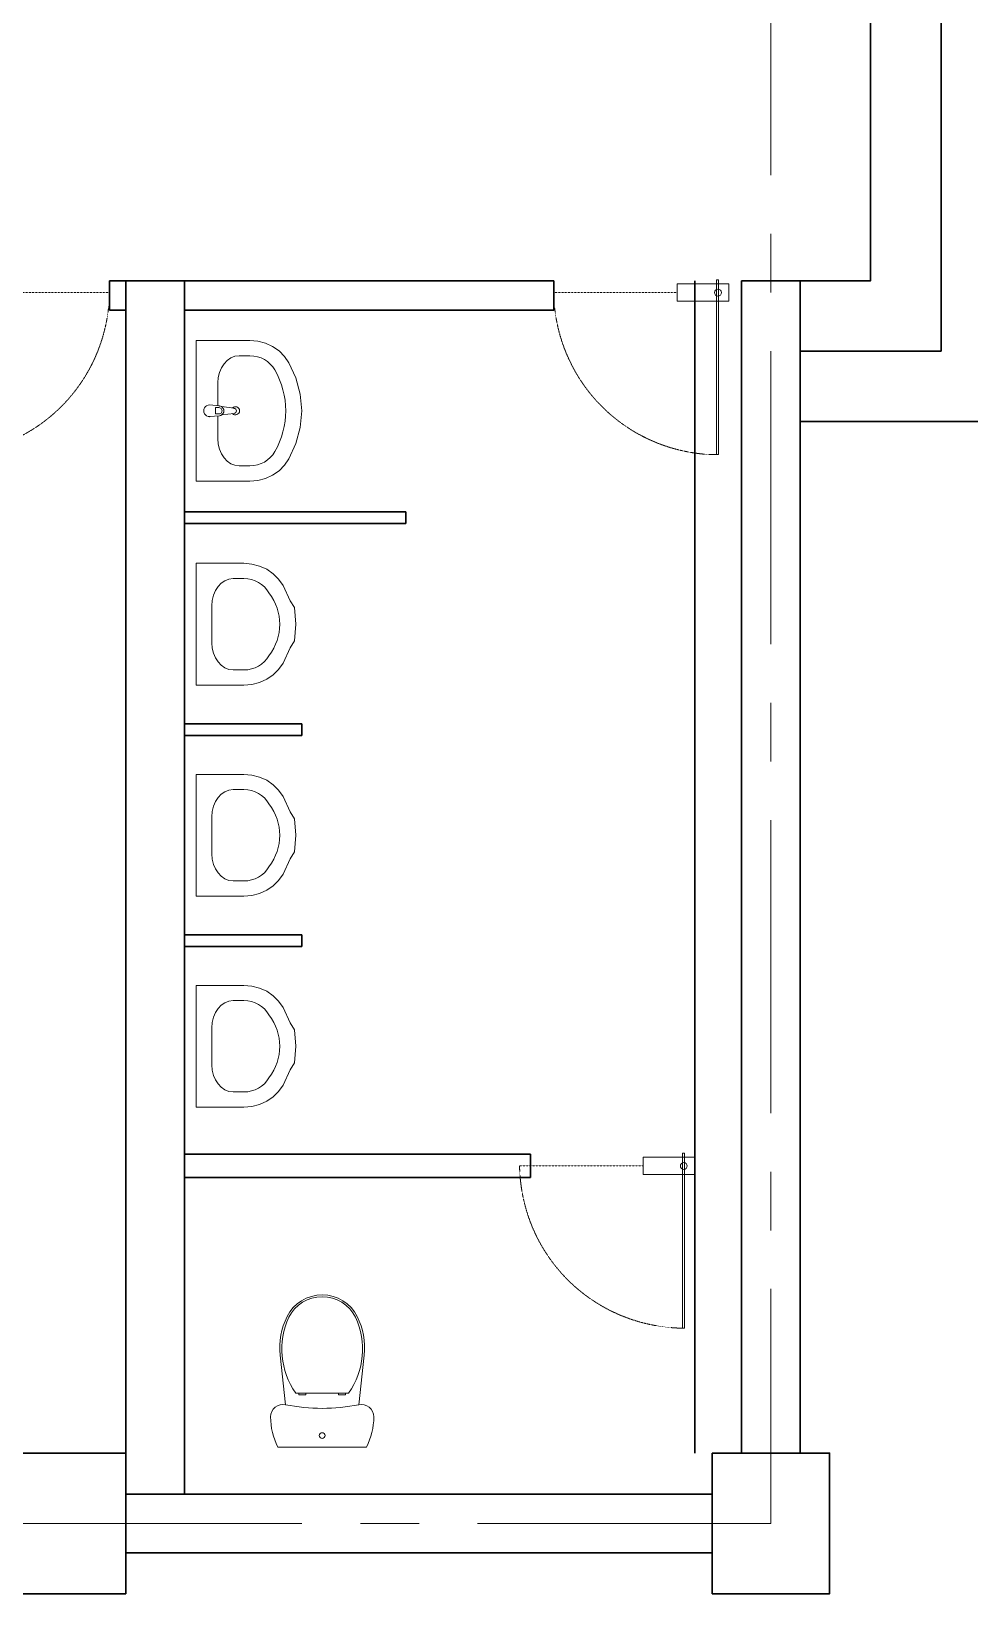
# Model space of a CAD drawing. Header units: millimetres. Extents: x 132885 to 171225, y -194956 to -179968.
# Drawn here: x 150757 to 154757, y -193518 to -186854 of the extents above; entities that cross this region are included whole.
import ezdxf

# ---------------------------------------------------------------- set-up
doc = ezdxf.new("R2010")
doc.units = ezdxf.units.MM
doc.header["$MEASUREMENT"] = 0
doc.linetypes.add('CENTER', pattern=[2, 1.25, -0.25, 0.25, -0.25])
doc.linetypes.add('DASHED2', pattern=[0.375, 0.25, -0.125])
for name, color, linetype, lineweight in [('CEN-1', 1, 'CENTER', 18), ('DIMENSION', 84, 'Continuous', 15), ('GLASS', 145, 'Continuous', 5), ('MAIN', 3, 'Continuous', 30), ('MAIN-4', 6, 'Continuous', 30)]:
    doc.layers.add(name, color=color, linetype=linetype, lineweight=lineweight)

# ---------------------------------------------------------------- blocks, each defined once
blk = doc.blocks.new('gd1')
at = {"layer": 'GLASS', "color": 4, "linetype": 'DASHED2', "ltscale": 0.001}
blk.add_line((345380.4, -498507.9), (345380.4, -497801.8), dxfattribs=at)
at = {"layer": 'GLASS'}
for p, q in [((345331.4, -498507.9), (345429.4, -498507.9)), ((345331.4, -498801.8), (345331.4, -498507.9)), ((345429.4, -498507.9), (345429.4, -498801.8)), ((345429.4, -498801.8), (345331.4, -498801.8))]:
    blk.add_line(p, q, dxfattribs=at)
at = {"layer": 'GLASS', "color": 4}
for p, q in [((344453.9, -498744), (344453.9, -498702.2)), ((345453.9, -498732), (344453.9, -498732)), ((345453.9, -498744), (344453.9, -498744)), ((345453.9, -498744), (345453.9, -498732.3))]:
    blk.add_line(p, q, dxfattribs=at)
at = {"layer": 'GLASS', "color": 4, "linetype": 'DASHED2'}
blk.add_ellipse((345430.5, -498780.7), major_axis=(-687, 717.8), ratio=0.969274, start_param=-0.727797, end_param=0.74268, dxfattribs=at)
at = {"layer": 'GLASS', "extrusion": (8.38188e-23, -2.79396e-23, -1)}
blk.add_ellipse((345379.9, -498739.7), major_axis=(-13.9, 13.9), ratio=1, start_param=6.283185307179586, end_param=12.56637061435917, dxfattribs=at)

msp = doc.modelspace()

# ---------------------------------------------------------------- linework, layer by layer
at = {"layer": 'CEN-1', "ltscale": 1000}
msp.add_lwpolyline([(133909.6, -180218.1), (153909.6, -180218.1), (153909.6, -193218.1), (133909.6, -193218.1)], close=True, dxfattribs=at)
at = {"layer": 'MAIN', "linetype": 'Continuous', "lineweight": 20}
for p, q in [((151688.7, -188172.5, 0), (151459.6, -188172.5, 0)), ((151459.6, -188172.5, 0), (151459.6, -188772.5, 0)), ((151722.4, -188175.4, 0), (151688.7, -188172.5, 0)), ((151755, -188184, 0), (151722.4, -188175.4, 0)), ((151785.6, -188198, 0), (151755, -188184, 0)), ((151813, -188217, 0), (151785.6, -188198, 0)), ((151642.8, -188237.8, 0), (151688.7, -188237.8, 0)), ((151836.4, -188240.4, 0), (151813, -188217, 0)), ((151855.2, -188267.4, 0), (151836.4, -188240.4, 0)), ((151885.1, -188332.6, 0), (151855.2, -188267.4, 0)), ((151903.4, -188401.6, 0), (151885.1, -188332.6, 0)), ((151551.9, -188353.7, 0), (151551.9, -188450.9, 0)), ((151909.6, -188472.5, 0), (151903.4, -188401.6, 0)), ((151558.8, -188451.5, 0), (151516.9, -188447.5, 0)), ((151541.8, -188458.9, 0), (151556.7, -188458.9, 0)), ((151541.8, -188486.1, 0), (151541.8, -188458.9, 0)), ((151621.3, -188461.4, 0), (151568.4, -188454.8, 0)), ((151516.9, -188497.5, 0), (151558.8, -188493.5, 0)), ((151556.7, -188486.1, 0), (151541.8, -188486.1, 0)), ((151551.9, -188494.2, 0), (151551.9, -188591.4, 0)), ((151568.4, -188490.3, 0), (151621.3, -188483.6, 0)), ((151903.4, -188543.5, 0), (151909.6, -188472.5, 0)), ((151885.1, -188612.5, 0), (151903.4, -188543.5, 0)), ((151855.2, -188677.7, 0), (151885.1, -188612.5, 0)), ((151642.8, -188707.3, 0), (151688.7, -188707.3, 0)), ((151785.6, -188747, 0), (151813, -188728, 0)), ((151813, -188728, 0), (151836.4, -188704.7, 0)), ((151836.4, -188704.7, 0), (151855.2, -188677.7, 0)), ((151459.6, -188772.5, 0), (151688.7, -188772.5, 0)), ((151688.7, -188772.5, 0), (151722.4, -188769.6, 0)), ((151722.4, -188769.6, 0), (151755, -188761.1, 0)), ((151755, -188761.1, 0), (151785.6, -188747, 0)), ((151459.6, -189123.1, 0), (151663.7, -189123.1, 0)), ((151459.6, -189643.1, 0), (151459.6, -189123.1, 0)), ((151663.7, -189123.1, 0), (151697.4, -189126, 0)), ((151697.4, -189126, 0), (151730, -189134.6, 0)), ((151730, -189134.6, 0), (151760.6, -189148.6, 0)), ((151617.8, -189188.3, 0), (151663.7, -189188.3, 0)), ((151760.6, -189148.6, 0), (151788, -189167.6, 0)), ((151788, -189167.6, 0), (151811.4, -189191, 0)), ((151811.4, -189191, 0), (151830.2, -189218, 0)), ((151830.2, -189218, 0), (151860.1, -189283.1, 0)), ((151526.9, -189462, 0), (151526.9, -189304.3, 0)), ((151860.1, -189283.1, 0), (151878.4, -189312.2, 0)), ((151878.4, -189312.2, 0), (151884.6, -189383.1, 0)), ((151884.6, -189383.1, 0), (151878.4, -189454.1, 0)), ((151878.4, -189454.1, 0), (151860.1, -189483.1, 0)), ((151860.1, -189483.1, 0), (151830.2, -189548.3, 0)), ((151617.8, -189577.9, 0), (151663.7, -189577.9, 0)), ((151788, -189598.6, 0), (151760.6, -189617.6, 0)), ((151811.4, -189575.3, 0), (151788, -189598.6, 0)), ((151830.2, -189548.3, 0), (151811.4, -189575.3, 0)), ((151663.7, -189643.1, 0), (151459.6, -189643.1, 0)), ((151697.4, -189640.2, 0), (151663.7, -189643.1, 0)), ((151730, -189631.6, 0), (151697.4, -189640.2, 0)), ((151760.6, -189617.6, 0), (151730, -189631.6, 0)), ((151459.6, -190023.1, 0), (151663.7, -190023.1, 0)), ((151459.6, -190543.1, 0), (151459.6, -190023.1, 0)), ((151459.6, -190023.1, 0), (151663.7, -190023.1, 0)), ((151459.6, -190543.1, 0), (151459.6, -190023.1, 0)), ((151663.7, -190023.1, 0), (151697.4, -190026, 0)), ((151663.7, -190023.1, 0), (151697.4, -190026, 0)), ((151697.4, -190026, 0), (151730, -190034.6, 0)), ((151697.4, -190026, 0), (151730, -190034.6, 0)), ((151730, -190034.6, 0), (151760.6, -190048.6, 0)), ((151730, -190034.6, 0), (151760.6, -190048.6, 0)), ((151760.6, -190048.6, 0), (151788, -190067.6, 0)), ((151760.6, -190048.6, 0), (151788, -190067.6, 0)), ((151788, -190067.6, 0), (151811.4, -190091, 0)), ((151788, -190067.6, 0), (151811.4, -190091, 0)), ((151617.8, -190088.3, 0), (151663.7, -190088.3, 0)), ((151617.8, -190088.3, 0), (151663.7, -190088.3, 0)), ((151811.4, -190091, 0), (151830.2, -190118, 0)), ((151811.4, -190091, 0), (151830.2, -190118, 0)), ((151830.2, -190118, 0), (151860.1, -190183.1, 0)), ((151830.2, -190118, 0), (151860.1, -190183.1, 0)), ((151526.9, -190362, 0), (151526.9, -190204.3, 0)), ((151526.9, -190362, 0), (151526.9, -190204.3, 0)), ((151860.1, -190183.1, 0), (151878.4, -190212.2, 0)), ((151860.1, -190183.1, 0), (151878.4, -190212.2, 0)), ((151878.4, -190212.2, 0), (151884.6, -190283.1, 0)), ((151878.4, -190212.2, 0), (151884.6, -190283.1, 0)), ((151884.6, -190283.1, 0), (151878.4, -190354.1, 0)), ((151884.6, -190283.1, 0), (151878.4, -190354.1, 0)), ((151860.1, -190383.1, 0), (151830.2, -190448.3, 0)), ((151860.1, -190383.1, 0), (151830.2, -190448.3, 0)), ((151878.4, -190354.1, 0), (151860.1, -190383.1, 0)), ((151878.4, -190354.1, 0), (151860.1, -190383.1, 0)), ((151830.2, -190448.3, 0), (151811.4, -190475.3, 0)), ((151830.2, -190448.3, 0), (151811.4, -190475.3, 0)), ((151617.8, -190477.9, 0), (151663.7, -190477.9, 0)), ((151617.8, -190477.9, 0), (151663.7, -190477.9, 0)), ((151730, -190531.6, 0), (151697.4, -190540.2, 0)), ((151730, -190531.6, 0), (151697.4, -190540.2, 0)), ((151760.6, -190517.6, 0), (151730, -190531.6, 0)), ((151760.6, -190517.6, 0), (151730, -190531.6, 0)), ((151788, -190498.6, 0), (151760.6, -190517.6, 0)), ((151788, -190498.6, 0), (151760.6, -190517.6, 0)), ((151811.4, -190475.3, 0), (151788, -190498.6, 0)), ((151811.4, -190475.3, 0), (151788, -190498.6, 0)), ((151663.7, -190543.1, 0), (151459.6, -190543.1, 0)), ((151663.7, -190543.1, 0), (151459.6, -190543.1, 0)), ((151697.4, -190540.2, 0), (151663.7, -190543.1, 0)), ((151697.4, -190540.2, 0), (151663.7, -190543.1, 0)), ((151459.6, -190923.1, 0), (151663.7, -190923.1, 0)), ((151459.6, -191443.1, 0), (151459.6, -190923.1, 0)), ((151663.7, -190923.1, 0), (151697.4, -190926, 0)), ((151697.4, -190926, 0), (151730, -190934.6, 0)), ((151730, -190934.6, 0), (151760.6, -190948.6, 0)), ((151617.8, -190988.3, 0), (151663.7, -190988.3, 0)), ((151760.6, -190948.6, 0), (151788, -190967.6, 0)), ((151788, -190967.6, 0), (151811.4, -190991, 0)), ((151811.4, -190991, 0), (151830.2, -191018, 0)), ((151830.2, -191018, 0), (151860.1, -191083.1, 0)), ((151526.9, -191262, 0), (151526.9, -191104.3, 0)), ((151860.1, -191083.1, 0), (151878.4, -191112.2, 0)), ((151878.4, -191112.2, 0), (151884.6, -191183.1, 0)), ((151884.6, -191183.1, 0), (151878.4, -191254.1, 0)), ((151878.4, -191254.1, 0), (151860.1, -191283.1, 0)), ((151860.1, -191283.1, 0), (151830.2, -191348.3, 0)), ((151617.8, -191377.9, 0), (151663.7, -191377.9, 0)), ((151788, -191398.6, 0), (151760.6, -191417.6, 0)), ((151811.4, -191375.3, 0), (151788, -191398.6, 0)), ((151830.2, -191348.3, 0), (151811.4, -191375.3, 0)), ((151663.7, -191443.1, 0), (151459.6, -191443.1, 0)), ((151697.4, -191440.2, 0), (151663.7, -191443.1, 0)), ((151730, -191431.6, 0), (151697.4, -191440.2, 0)), ((151760.6, -191417.6, 0), (151730, -191431.6, 0)), ((151840.6, -192711.7), (151817.8, -192500.1)), ((152153.2, -192711.7), (152175.9, -192500.1)), ((152109.4, -192662.4), (151884.4, -192662.4)), ((152185.8, -192893.1), (151808, -192893.1))]:
    msp.add_line(p, q, dxfattribs=at)
at = {"layer": 'MAIN', "ltscale": 1000}
for p, q in [((151409.6, -189808.1, 0), (151909.6, -189808.1, 0)), ((151409.6, -189858.1, 0), (151909.6, -189858.1, 0)), ((151909.6, -189808.1, 0), (151909.6, -189858.1, 0)), ((151409.6, -190708.1, 0), (151909.6, -190708.1, 0)), ((151909.6, -190708.1, 0), (151909.6, -190758.1, 0)), ((151409.6, -190758.1, 0), (151909.6, -190758.1, 0))]:
    msp.add_line(p, q, dxfattribs=at)
at = {"layer": 'MAIN', "lineweight": 20}
for p, q in [((151897.8, -192669), (151897.8, -192662.4)), ((151897.8, -192669), (151927.7, -192669)), ((151927.7, -192669), (151927.7, -192662.4)), ((152066.1, -192669), (152066.1, -192662.4)), ((152096, -192669), (152066.1, -192669)), ((152096, -192669), (152096, -192662.4))]:
    msp.add_line(p, q, dxfattribs=at)
at = {"layer": 'MAIN', "ltscale": 100}
for points in [[(150659.6, -192918.1), (151159.6, -192918.1), (151159.6, -193518.1), (150659.6, -193518.1)], [(153659.6, -192918.1), (154159.6, -192918.1), (154159.6, -193518.1), (153659.6, -193518.1)]]:
    msp.add_lwpolyline(points, close=True, dxfattribs=at)
at = {"layer": 'MAIN', "linetype": 'Continuous', "lineweight": 20}
for centre, major_axis, ratio, start_param, end_param in [((151642.8, -188353.8, 0), (0, 116.1), 0.783646, 0, 1.570796), ((151688.7, -188353.7, 0), (-121.2, 0), 0.956522, 3.638567, 4.712389), ((151459.6, -188472.5, 0), (-381.8, 0), 0.956522, 2.644618, 3.638567), ((151516.9, -188472.5, 0), (-17.7, 17.7), 1, 5.497787, 8.63938), ((151556.7, -188472.5, 0), (-9.62, 9.62), 1, 2.356194, 5.497787), ((151556.9, -188472.5, 0), (-14.9, -14.9), 1, 3.355029, 3.836764), ((151556.9, -188472.5, 0), (-14.9, 14.9), 1, 2.928157, 4.925825), ((151627.1, -188472.5, 0), (-12.4, -12.4), 1, 6.251351, 11.027408), ((151619.9, -188472.5, 0), (-7.91, -7.91), 1, 0.909996, 3.802393), ((151556.9, -188472.5, 0), (-14.9, 14.9), 1, 2.446421, 2.928157), ((151642.8, -188591.2, 0), (0, -116.1), 0.783646, -1.570796, 0), ((151688.7, -188591.4, 0), (-121.2, 0), 0.956522, 1.570796, 2.644618)]:
    msp.add_ellipse(centre, major_axis=major_axis, ratio=ratio, start_param=start_param, end_param=end_param, dxfattribs=at)
at = {"layer": 'MAIN', "linetype": 'Continuous', "lineweight": 20, "extrusion": (0, 0, -1)}
for centre, major_axis, ratio, start_param, end_param in [((151617.8, -189304.4, 0), (0, 116.1), 0.783646, -1.570796, 0), ((151663.7, -189304.3, 0), (-121.2, 0), 0.956522, 1.570796, 2.644618), ((151434.6, -189383.1, 0), (-381.8, 0), 0.736788, 2.644618, 3.638567), ((151617.8, -189461.8, 0), (0, -116.1), 0.783646, 0, 1.570796), ((151663.7, -189462, 0), (-121.2, 0), 0.956522, 3.638567, 4.712389), ((151617.8, -190204.4, 0), (0, 116.1), 0.783646, -1.570796, 0), ((151617.8, -190204.4, 0), (0, 116.1), 0.783646, -1.570796, 0), ((151663.7, -190204.3, 0), (-121.2, 0), 0.956522, 1.570796, 2.644618), ((151663.7, -190204.3, 0), (-121.2, 0), 0.956522, 1.570796, 2.644618), ((151434.6, -190283.1, 0), (-381.8, 0), 0.736788, 2.644618, 3.638567), ((151434.6, -190283.1, 0), (-381.8, 0), 0.736788, 2.644618, 3.638567), ((151617.8, -190361.8, 0), (0, -116.1), 0.783646, 0, 1.570796), ((151617.8, -190361.8, 0), (0, -116.1), 0.783646, 0, 1.570796), ((151663.7, -190362, 0), (-121.2, 0), 0.956522, 3.638567, 4.712389), ((151663.7, -190362, 0), (-121.2, 0), 0.956522, 3.638567, 4.712389), ((151617.8, -191104.4, 0), (0, 116.1), 0.783646, -1.570796, 0), ((151663.7, -191104.3, 0), (-121.2, 0), 0.956522, 1.570796, 2.644618), ((151434.6, -191183.1, 0), (-381.8, 0), 0.736788, 2.644618, 3.638567), ((151617.8, -191261.8, 0), (0, -116.1), 0.783646, 0, 1.570796), ((151663.7, -191262, 0), (-121.2, 0), 0.956522, 3.638567, 4.712389), ((151996.9, -192409.4), (166.9, 0), 0.9963, 3.601916, 5.822859), ((151996.9, -192409.4), (158.9, 0), 0.9963, 3.60199, 5.822808), ((152116, -192468.3), (-299.9, 0), 0.9963, -0.106755, 0.46035), ((151877.7, -192468.3), (299.9, 0), 0.9963, -0.46035, 0.106755), ((152152.8, -192474.8), (-327.9, 0), 0.9963, -0.611623, 0.42847), ((151841, -192474.8), (327.9, 0), 0.9963, -0.42847, 0.611623), ((151830, -192763.6), (53.1, 0), 0.9963, 3.141628, 4.912784), ((151996.9, -191945.3), (-785, 0), 0.9963, 4.511968, 4.912814), ((151996.9, -191945.3), (785, 0), 0.9963, 1.37037, 1.771222), ((152163.7, -192763.6), (-53.1, 0), 0.9963, 1.370401, 3.141557), ((152064.2, -192763.6), (-287.3, 0), 0.9963, -0.469466, 0.000008), ((151929.6, -192763.6), (287.3, 0), 0.9963, -0.000008, 0.469466)]:
    msp.add_ellipse(centre, major_axis=major_axis, ratio=ratio, start_param=start_param, end_param=end_param, dxfattribs=at)
msp.add_ellipse((151996.9, -192843.4), major_axis=(12.2, 0), ratio=0.9963, dxfattribs=at)
at = {"layer": 'MAIN', "linetype": 'Continuous', "lineweight": 20}
for p in [(151558.8, -188451.5, 0), (151621.3, -188461.4, 0), (151516.9, -188497.5, 0), (151568.4, -188490.3, 0)]:
    msp.add_point(p, dxfattribs=at)
at = {"layer": 'MAIN-4', "ltscale": 1000}
for p, q in [((151090.5, -187918.6, 0), (151159.6, -187918.1)), ((151090.5, -187918.6, 0), (151090.5, -188043.6, 0)), ((151159.6, -193093.1), (151159.6, -187918.1)), ((151159.6, -187918.1), (151409.6, -187918.1)), ((151409.6, -193093.1), (151409.6, -187918.1)), ((151409.6, -187918.1), (152983.6, -187918.1)), ((151409.6, -187918.1), (151409.6, -188043.1)), ((152983.6, -188043.1), (152983.6, -187918.1)), ((154034.6, -187918.1), (153784.6, -187918.1)), ((151090.5, -188043.6, 0), (151159.6, -188043.1)), ((151409.6, -188043.1), (152983.6, -188043.1)), ((152353.2, -188903.1, 0), (151409.6, -188903.1, 0)), ((152353.2, -188953.1, 0), (152353.2, -188903.1, 0)), ((152353.2, -188953.1, 0), (151409.6, -188953.1, 0)), ((151409.6, -191643.1, 0), (152884.6, -191643.1)), ((152884.6, -191743.1), (152884.6, -191643.1)), ((151409.6, -191743.1, 0), (152884.6, -191743.1))]:
    msp.add_line(p, q, dxfattribs=at)
for points in [[(154034.6, -188518.1), (154934.6, -188518.1), (154934.6, -186118.1), (154159.6, -186118.1)], [(154034.6, -188218.1), (154634.6, -188218.1), (154634.6, -186418.1), (154159.6, -186418.1)], [(154034.6, -187918.1), (154334.6, -187918.1), (154334.6, -186718.1), (154034.6, -186718.1)], [(153584.6, -192918.1), (153584.6, -187918.1)], [(153784.6, -192918.1), (153784.6, -187918.1)], [(154034.6, -192918.1), (154034.6, -187918.1)], [(151159.6, -193093.1), (153659.6, -193093.1)], [(151159.6, -193343.1), (153659.6, -193343.1)]]:
    msp.add_lwpolyline(points, dxfattribs=at)

# ---------------------------------------------------------------- block references
at = {"layer": 'DIMENSION', "color": 0, "linetype": 'Continuous', "lineweight": 0, "extrusion": (-2.30152e-07, 5.25887e-07, 1), "xscale": -0.7463713902288653, "yscale": 0.7463713902288626, "zscale": 0.746371390228859, "rotation": 270.0000075149937}
msp.add_blockref('gd1', (522635.6, -445750.1, -0.1), dxfattribs=at)
at = {"layer": 'DIMENSION', "color": 0, "linetype": 'Continuous', "lineweight": 0, "extrusion": (2.30152e-07, 5.25887e-07, 1), "rotation": 89.99999248500627}
for p, xscale, yscale, zscale in [((-218561.5, -445750.1, -0.1), 0.7463713902288656, 0.7463713902288656, 0.7463713902288656), ((-218706.9, -449475.2, -0.1), 0.746371390228866, 0.746371390228866, 0.746371390228866)]:
    msp.add_blockref('gd1', p, dxfattribs=dict(at, xscale=xscale, yscale=yscale, zscale=zscale))

doc.saveas('drawing.dxf')
